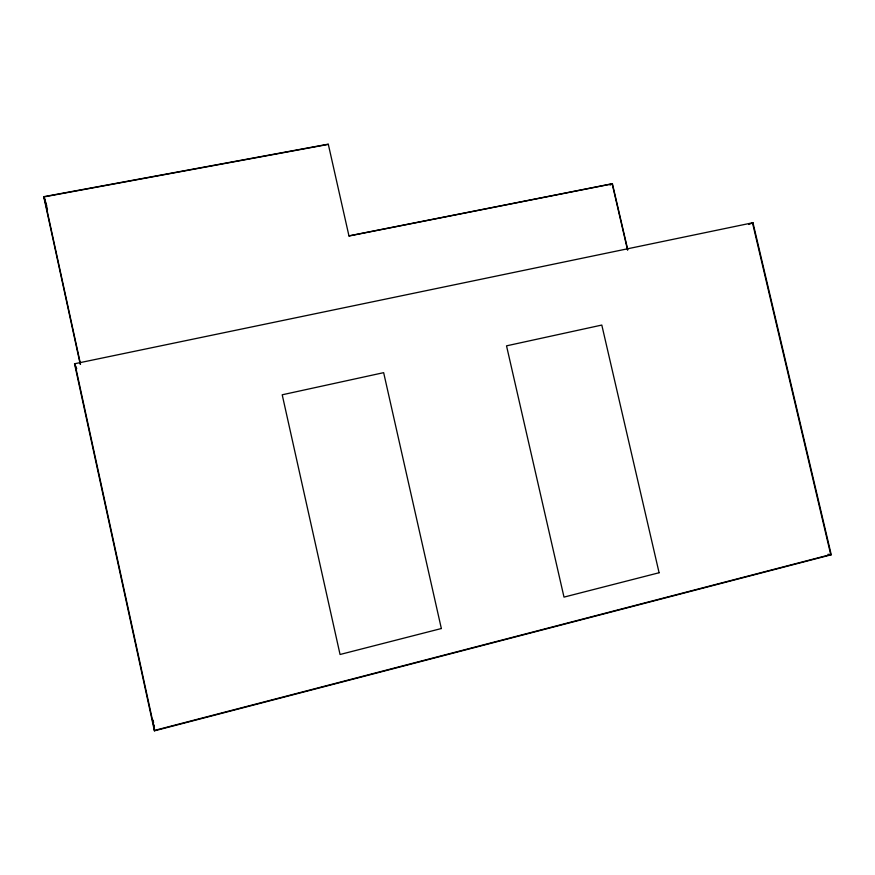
<?xml version="1.0" encoding="UTF-8"?>
<svg xmlns="http://www.w3.org/2000/svg" width="875" height="875" viewBox="0 0 875 875"><rect width="100%" height="100%" fill="white"/><g stroke="black" fill="none" stroke-linecap="round" stroke-linejoin="round"><path stroke-width="1.31" d="M610.083 185.128L612.402 183.695L627.78 249.834M748.737 224.47L752.959 222.72L831.25 554.772L154.416 730.844L74.539 363.781L752.959 222.72M348.95 235.867L612.402 183.695M80.227 364.208L43.75 196.7L328.278 144.156L348.983 236.009L612.183 183.881L627.539 249.955M80.533 364.219L44.1 196.886L328.333 144.386M827.991 554.28L831.25 554.772M74.539 363.781L76.716 368.648M43.75 196.7L47.502 209.497M44.1 196.886L46.714 205.833M752.511 222.906L830.714 554.553L154.711 730.373L74.933 363.792M153.256 720.18L153.541 722.837M154.131 725.058L154.416 730.844M441.35 628.534L340.058 654.489L282.209 394.789L383.655 372.663L441.35 628.534M659.094 572.742L564.003 597.111L506.527 345.844L601.803 325.062L659.094 572.742"/></g></svg>
